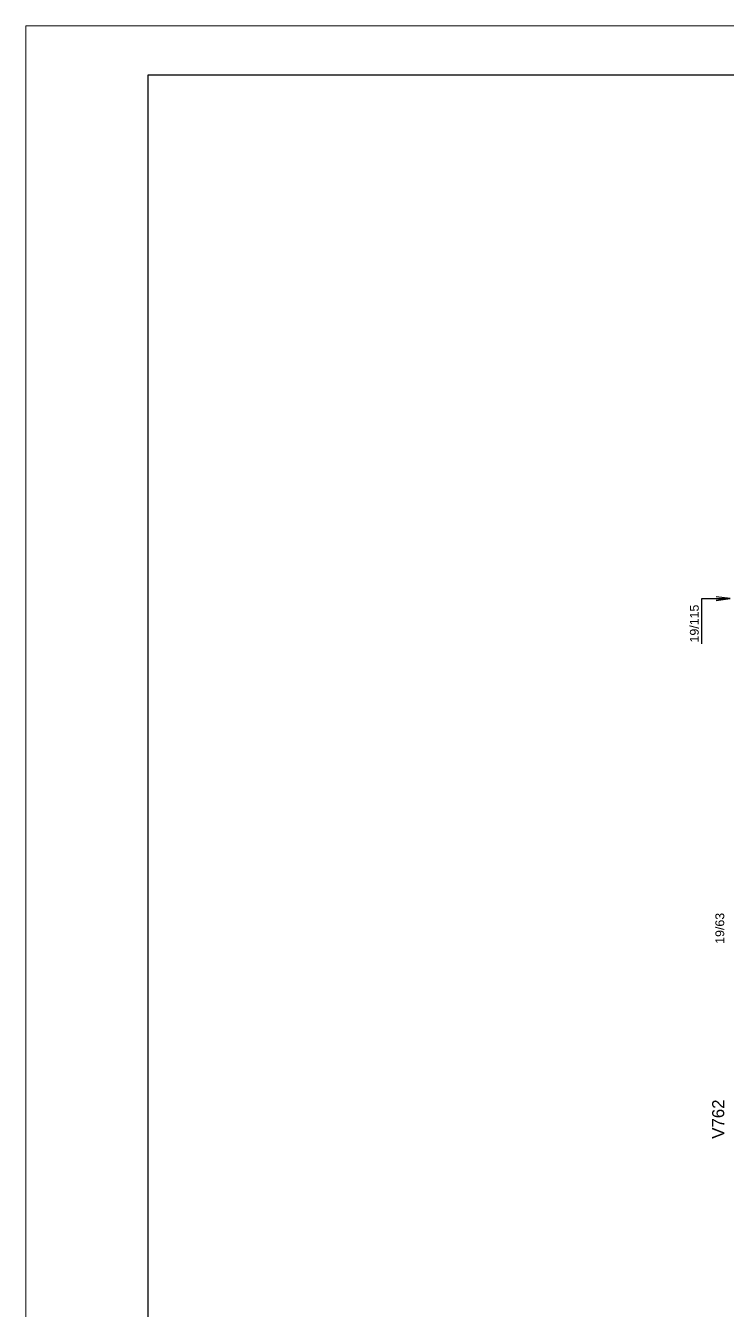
# Model space of a CAD drawing. Extents: x 4150 to 8661, y -614 to 3008.
# Drawn here: x 4150 to 5023, y 1410 to 3008 of the extents above; entities that cross this region are included whole.
import ezdxf

# ---------------------------------------------------------------- set-up
doc = ezdxf.new("R2010")
doc.units = 0
doc.layers.add('FOLHA', color=255, linetype='Continuous', lineweight=5)
for name, color, linetype in [('MTH-COTAS7', 31, 'Continuous'), ('MTH-DIM-VIGA', 3, 'Continuous'), ('MTH-TIT1-VIGA', 5, 'Continuous')]:
    doc.layers.add(name, color=color, linetype=linetype)
doc.styles.add('TQS_ARIAL', font='arial.ttf')

msp = doc.modelspace()

# ---------------------------------------------------------------- linework, layer by layer
at = {"color": 30}
for p, q in [((4302.54, 2946.69), (8600.49, 2946.69)), ((4302.54, -552.63), (4302.54, 2946.69))]:
    msp.add_line(p, q, dxfattribs=at)
at = {"layer": 'FOLHA'}
msp.add_line((4150.13, 3007.66), (8661.45, 3007.66), dxfattribs=at)
at = {"layer": 'FOLHA', "lineweight": 5}
msp.add_line((4150.13, -613.6), (4150.13, 3007.66), dxfattribs=at)
at = {"layer": 'MTH-COTAS7', "linetype": 'Continuous'}
msp.add_lwpolyline([(4991.38, 2238.84), (4991.38, 2295.24), (5026.57, 2295.24), (5009.22, 2292.95), (5026.57, 2295.24), (5009.22, 2297.52)], dxfattribs=at)
msp.add_lwpolyline([(4991.38, 2238.84), (4991.38, 2295.24), (5026.57, 2295.24), (5009.22, 2292.95), (5026.57, 2295.24), (5009.22, 2297.52)], dxfattribs=at)
msp.add_lwpolyline([(4991.38, 2238.84), (4991.38, 2295.24), (5026.57, 2295.24), (5009.22, 2292.95), (5026.57, 2295.24), (5009.22, 2297.52)], dxfattribs=at)

# ---------------------------------------------------------------- texts
at = {"layer": 'MTH-DIM-VIGA', "linetype": 'Continuous', "style": 'TQS_ARIAL'}
for s, p in [('19/115', (4987.38, 2240.75)), ('19/63', (5019.07, 1866.05))]:
    msp.add_text(s, height=11, rotation=90, dxfattribs=at).set_placement(p)
at = {"layer": 'MTH-TIT1-VIGA', "linetype": 'Continuous', "style": 'TQS_ARIAL'}
msp.add_text('V762', height=15, rotation=90, dxfattribs=at).set_placement((5019.07, 1623.56))

doc.saveas('drawing.dxf')
